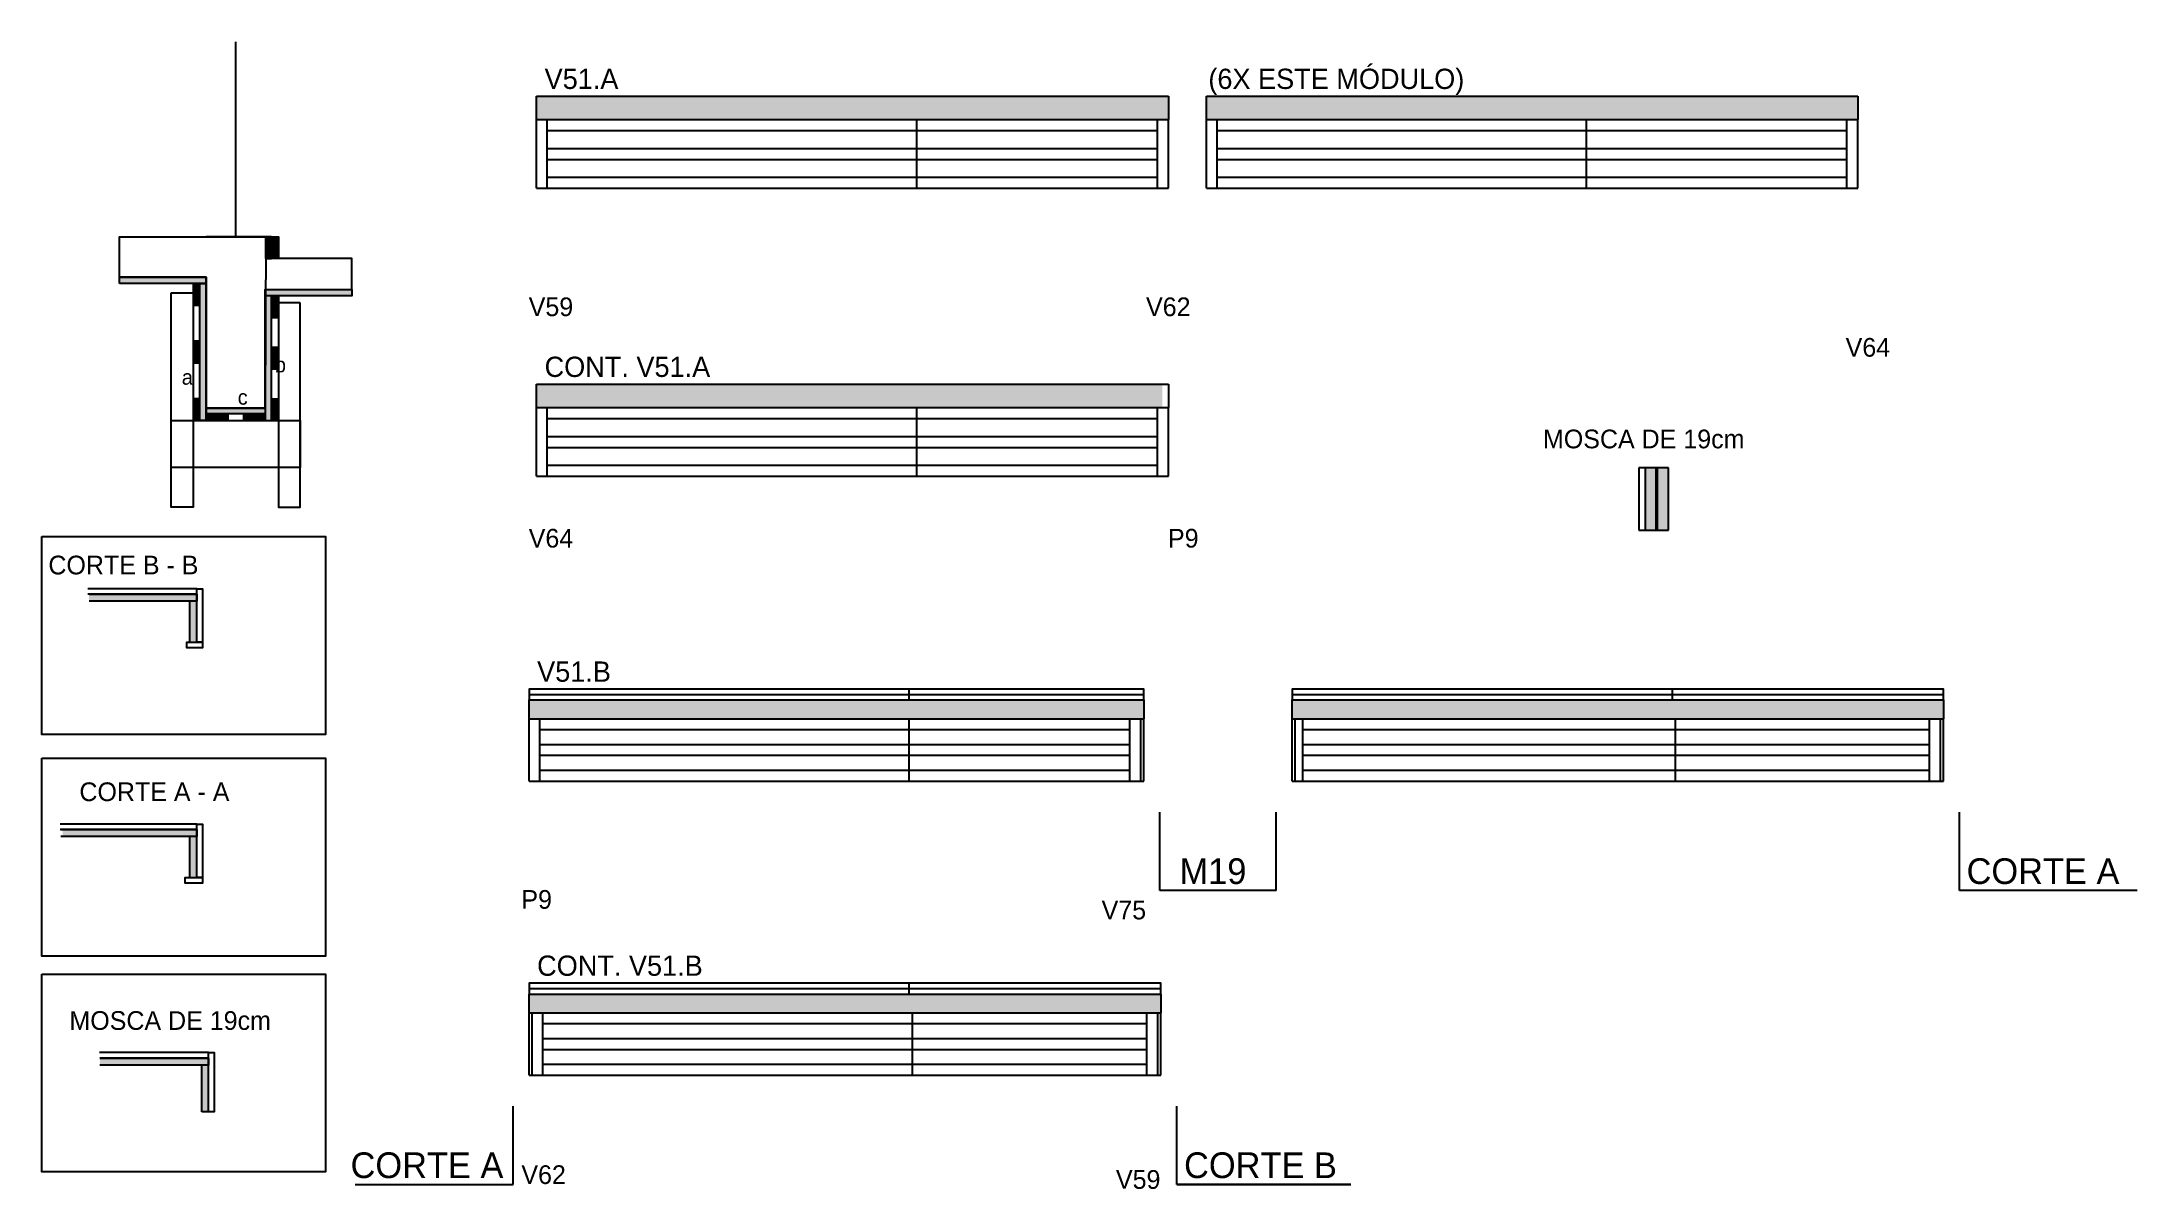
# Model space of a CAD drawing. Header units: metres. Extents: x 5825 to 7170, y 8806 to 9542.
import ezdxf

# ---------------------------------------------------------------- set-up
doc = ezdxf.new("R2010")
doc.units = ezdxf.units.M
for name, color, linetype in [('5', 7, 'Continuous'), ('CONCRETO', 7, 'Continuous'), ('COTA', 7, 'Continuous'), ('Cotas', 7, 'Continuous'), ('detalhes', 7, 'Continuous'), ('Hachura', 7, 'Continuous'), ('Madeira', 7, 'Continuous'), ('NOMENCLATURA', 7, 'Continuous'), ('Painéis', 7, 'Continuous'), ('SARR_2.2x7', 7, 'Continuous'), ('SARR_3.5x7', 7, 'Continuous'), ('TEXTO PILAR', 7, 'Continuous'), ('Texto Seção', 7, 'Continuous')]:
    doc.layers.add(name, color=color, linetype=linetype)

msp = doc.modelspace()

# ---------------------------------------------------------------- hatches: boundary and pattern name
at = {"layer": 'COTA'}
h = msp.add_hatch(color=7, dxfattribs=at)
h.dxf.hatch_style = 1
h.paths.add_polyline_path([(6548.2, 9506.8), (6142.7, 9506.8), (6142.7, 9506.8), (6142.7, 9491.8), (6142.7, 9491.8), (6548.2, 9491.8), (6548.2, 9491.8), (6548.2, 9506.8)])
h = msp.add_hatch(color=7, dxfattribs=at)
h.dxf.hatch_style = 1
h.paths.add_polyline_path([(6990.5, 9506.8), (6572.5, 9506.8), (6572.5, 9506.8), (6572.5, 9491.8), (6572.5, 9491.8), (6990.5, 9491.8), (6990.5, 9491.8), (6990.5, 9506.8)])
h = msp.add_hatch(color=7, dxfattribs=at)
h.dxf.hatch_style = 1
h.paths.add_polyline_path([(6544.2, 9322), (6142.7, 9322), (6142.7, 9322), (6142.7, 9307), (6142.7, 9307), (6544.2, 9307), (6544.2, 9307), (6544.2, 9322)])
h = msp.add_hatch(color=7, dxfattribs=at)
h.dxf.hatch_style = 1
h.paths.add_polyline_path([(6532.4, 9119.4), (6137.9, 9119.4), (6137.9, 9119.4), (6137.9, 9107.4), (6137.9, 9107.4), (6532.4, 9107.4), (6532.4, 9107.4), (6532.4, 9119.4)])
h = msp.add_hatch(color=7, dxfattribs=at)
h.dxf.hatch_style = 1
h.paths.add_polyline_path([(7045.5, 9119.4), (6627.5, 9119.4), (6627.5, 9119.4), (6627.5, 9107.4), (6627.5, 9107.4), (7045.5, 9107.4), (7045.5, 9107.4), (7045.5, 9119.4)])
h = msp.add_hatch(color=7, dxfattribs=at)
h.dxf.hatch_style = 1
h.paths.add_polyline_path([(6543.4, 8918.7), (6543.4, 8930.7), (6543.4, 8930.7), (6137.9, 8930.7), (6137.9, 8930.7), (6137.9, 8918.7), (6137.9, 8918.7), (6543.4, 8918.7)])
at = {"layer": 'Hachura'}
h = msp.add_hatch(color=7, dxfattribs=at)
h.dxf.hatch_style = 1
h.paths.add_polyline_path([(5972.7, 9416.7), (5969.1, 9416.7), (5969.1, 9416.7), (5969.1, 9402.7), (5969.1, 9402.7), (5972.7, 9402.7), (5972.7, 9402.7), (5972.7, 9416.7)])
h = msp.add_hatch(color=7, dxfattribs=at)
h.dxf.hatch_style = 1
h.paths.add_polyline_path([(5977.1, 9402.7), (5972.7, 9402.7), (5972.7, 9402.7), (5972.7, 9416.7), (5972.7, 9416.7), (5977.1, 9416.7), (5977.1, 9416.7), (5977.1, 9402.7)])
h = msp.add_hatch(color=7, dxfattribs=at)
h.dxf.hatch_style = 1
h.paths.add_polyline_path([(5875.1, 9386.7), (5875.1, 9390.7), (5875.1, 9390.7), (5930.7, 9390.7), (5930.7, 9390.7), (5930.7, 9386.7), (5930.7, 9386.7), (5875.1, 9386.7)])
h = msp.add_hatch(color=7, dxfattribs=at)
h.dxf.hatch_style = 1
h.paths.add_polyline_path([(5922.3, 9372.7), (5926.7, 9372.7), (5926.7, 9372.7), (5926.7, 9386.7), (5926.7, 9386.7), (5922.3, 9386.7), (5922.3, 9386.7), (5922.3, 9372.7)])
h = msp.add_hatch(color=7, dxfattribs=at)
h.dxf.hatch_style = 1
h.paths.add_polyline_path([(5926.7, 9386.7), (5930.7, 9386.7), (5930.7, 9386.7), (5930.7, 9298.7), (5930.7, 9298.7), (5926.7, 9298.7), (5926.7, 9298.7), (5926.7, 9386.7)])
h = msp.add_hatch(color=7, dxfattribs=at)
h.dxf.hatch_style = 1
h.paths.add_polyline_path([(5968.7, 9378.7), (5968.7, 9382.7), (5968.7, 9382.7), (6024.3, 9382.7), (6024.3, 9382.7), (6024.3, 9378.7), (6024.3, 9378.7), (5968.7, 9378.7)])
h = msp.add_hatch(color=7, dxfattribs=at)
h.dxf.hatch_style = 1
h.paths.add_polyline_path([(5968.7, 9378.7), (5972.7, 9378.7), (5972.7, 9378.7), (5972.7, 9298.7), (5972.7, 9298.7), (5968.7, 9298.7), (5968.7, 9298.7), (5968.7, 9378.7)])
h = msp.add_hatch(color=7, dxfattribs=at)
h.dxf.hatch_style = 1
h.paths.add_polyline_path([(5977.1, 9364.7), (5972.7, 9364.7), (5972.7, 9364.7), (5972.7, 9378.7), (5972.7, 9378.7), (5977.1, 9378.7), (5977.1, 9378.7), (5977.1, 9364.7)])
h = msp.add_hatch(color=7, dxfattribs=at)
h.dxf.hatch_style = 1
h.paths.add_polyline_path([(5922.3, 9335.7), (5926.7, 9335.7), (5926.7, 9335.7), (5926.7, 9349.7), (5926.7, 9349.7), (5922.3, 9349.7), (5922.3, 9349.7), (5922.3, 9335.7)])
h = msp.add_hatch(color=7, dxfattribs=at)
h.dxf.hatch_style = 1
h.paths.add_polyline_path([(5977.1, 9331.7), (5972.7, 9331.7), (5972.7, 9331.7), (5972.7, 9345.7), (5972.7, 9345.7), (5977.1, 9345.7), (5977.1, 9345.7), (5977.1, 9331.7)])
h = msp.add_hatch(color=7, dxfattribs=at)
h.dxf.hatch_style = 1
h.paths.add_polyline_path([(5922.3, 9298.7), (5926.7, 9298.7), (5926.7, 9298.7), (5926.7, 9312.7), (5926.7, 9312.7), (5922.3, 9312.7), (5922.3, 9312.7), (5922.3, 9298.7)])
h = msp.add_hatch(color=7, dxfattribs=at)
h.dxf.hatch_style = 1
h.paths.add_polyline_path([(5930.7, 9303.1), (5930.7, 9306.7), (5930.7, 9306.7), (5968.7, 9306.7), (5968.7, 9306.7), (5968.7, 9303.1), (5968.7, 9303.1), (5930.7, 9303.1)])
h = msp.add_hatch(color=7, dxfattribs=at)
h.dxf.hatch_style = 1
h.paths.add_polyline_path([(5930.7, 9298.7), (5930.7, 9303.1), (5930.7, 9303.1), (5944.7, 9303.1), (5944.7, 9303.1), (5944.7, 9298.7), (5944.7, 9298.7), (5930.7, 9298.7)])
h = msp.add_hatch(color=7, dxfattribs=at)
h.dxf.hatch_style = 1
h.paths.add_polyline_path([(5968.7, 9298.7), (5968.7, 9303.1), (5968.7, 9303.1), (5954.7, 9303.1), (5954.7, 9303.1), (5954.7, 9298.7), (5954.7, 9298.7), (5968.7, 9298.7)])
h = msp.add_hatch(color=7, dxfattribs=at)
h.dxf.hatch_style = 1
h.paths.add_polyline_path([(5977.1, 9298.7), (5972.7, 9298.7), (5972.7, 9298.7), (5972.7, 9312.7), (5972.7, 9312.7), (5977.1, 9312.7), (5977.1, 9312.7), (5977.1, 9298.7)])
h = msp.add_hatch(color=7, dxfattribs=at)
h.dxf.hatch_style = 1
h.paths.add_polyline_path([(6861, 9268.4), (6854, 9268.4), (6854, 9228.4), (6861, 9228.4), (6861, 9268.4)])
h.paths.add_polyline_path([(6869, 9268.4), (6862, 9268.4), (6862, 9228.4), (6869, 9228.4), (6869, 9268.4)])
h = msp.add_hatch(color=7, dxfattribs=at)
h.dxf.hatch_style = 1
h.paths.add_polyline_path([(5855.6, 9187.2), (5855.6, 9182.8), (5855.6, 9182.8), (5924.7, 9182.8), (5924.7, 9182.8), (5924.7, 9187.2), (5924.7, 9187.2), (5855.6, 9187.2)])
h = msp.add_hatch(color=7, dxfattribs=at)
h.dxf.hatch_style = 1
h.paths.add_polyline_path([(5920.3, 9156.4), (5924.7, 9156.4), (5924.7, 9156.4), (5924.7, 9182.8), (5924.7, 9182.8), (5920.3, 9182.8), (5920.3, 9182.8), (5920.3, 9156.4)])
h = msp.add_hatch(color=7, dxfattribs=at)
h.dxf.hatch_style = 1
h.paths.add_polyline_path([(5838.6, 9036.2), (5838.6, 9031.8), (5838.6, 9031.8), (5924.7, 9031.8), (5924.7, 9031.8), (5924.7, 9036.2), (5924.7, 9036.2), (5838.6, 9036.2)])
h = msp.add_hatch(color=7, dxfattribs=at)
h.dxf.hatch_style = 1
h.paths.add_polyline_path([(5920.3, 9005.4), (5924.7, 9005.4), (5924.7, 9005.4), (5924.7, 9031.8), (5924.7, 9031.8), (5920.3, 9031.8), (5920.3, 9031.8), (5920.3, 9005.4)])
h = msp.add_hatch(color=7, dxfattribs=at)
h.dxf.hatch_style = 1
h.paths.add_polyline_path([(5862.6, 8889.5), (5862.6, 8885.1), (5862.6, 8885.1), (5932.3, 8885.1), (5932.3, 8885.1), (5932.3, 8889.5), (5932.3, 8889.5), (5862.6, 8889.5)])
h = msp.add_hatch(color=7, dxfattribs=at)
h.dxf.hatch_style = 1
h.paths.add_polyline_path([(5927.9, 8855.1), (5932.3, 8855.1), (5932.3, 8855.1), (5932.3, 8885.1), (5932.3, 8885.1), (5927.9, 8885.1), (5927.9, 8885.1), (5927.9, 8855.1)])

# ---------------------------------------------------------------- linework, layer by layer
at = {"layer": 'CONCRETO', "color": 7, "lineweight": 25}
msp.add_lwpolyline([(5875.1, 9390.7), (5875.1, 9416.7), (5930.7, 9416.7), (5930.7, 9416.7), (5969.1, 9416.7), (5968.7, 9306.7), (5930.7, 9306.7), (5930.7, 9390.7)], close=True, dxfattribs=at)
msp.add_lwpolyline([(5930.7, 9386.7), (5930.7, 9306.7), (5968.7, 9306.7), (5968.7, 9382.7), (6024.3, 9382.7), (6024.3, 9402.7), (5969.1, 9402.7), (5969.1, 9416.7), (5930.7, 9416.7)], dxfattribs=at)
at = {"layer": 'COTA', "color": 7, "lineweight": 25}
for p, q in [((6142.7, 9491.8), (6142.7, 9506.8)), ((6142.7, 9506.8), (6548.2, 9506.8)), ((6548.2, 9506.8), (6548.2, 9491.8)), ((6572.5, 9491.8), (6572.5, 9506.8)), ((6572.5, 9506.8), (6990.5, 9506.8)), ((6990.5, 9506.8), (6990.5, 9491.8)), ((6142.7, 9307), (6142.7, 9322)), ((6142.7, 9322), (6548.2, 9322)), ((6548.2, 9322), (6548.2, 9307)), ((6137.9, 9107.4), (6137.9, 9119.4)), ((6532.4, 9119.4), (6532.4, 9107.4)), ((6627.5, 9107.4), (6627.5, 9119.4)), ((7045.5, 9119.4), (7045.5, 9107.4)), ((6137.9, 8918.7), (6137.9, 8930.7)), ((6543.4, 8930.7), (6543.4, 8918.7))]:
    msp.add_line(p, q, dxfattribs=at)
at = {"layer": 'Cotas', "color": 7, "lineweight": 25}
for points in [[(5825.3, 9224.2), (6007.3, 9224.2), (6007.3, 9097.3), (5825.3, 9097.3)], [(5825.3, 9082), (6007.3, 9082), (6007.3, 8955.1), (5825.3, 8955.1)], [(5825.3, 8943.5), (6007.3, 8943.5), (6007.3, 8816.6), (5825.3, 8816.6)]]:
    msp.add_lwpolyline(points, close=True, dxfattribs=at)
at = {"layer": 'Defpoints', "color": 7, "lineweight": 25}
msp.add_line((5949.7, 9416.7), (5949.7, 9541.7), dxfattribs=at)
at = {"layer": 'Hachura', "color": 7, "lineweight": 25}
msp.add_line((5932.3, 8855.1), (5927.9, 8855.1), dxfattribs=at)
at = {"layer": 'Madeira', "color": 7, "lineweight": 25}
for p, q in [((5855.6, 9187.2), (5924.7, 9187.2)), ((5924.7, 9182.8), (5855.6, 9182.8)), ((5920.3, 9156.4), (5920.3, 9182.8)), ((5924.7, 9187.2), (5924.7, 9182.8)), ((5837.4, 9036.2), (5924.7, 9036.2)), ((5924.7, 9036.2), (5924.7, 9031.8)), ((5924.7, 9031.8), (5837.4, 9031.8)), ((5920.3, 9005.4), (5920.3, 9031.8)), ((5862.6, 8889.5), (5932.3, 8889.5)), ((5932.3, 8889.5), (5932.3, 8885.1)), ((5932.3, 8885.1), (5862.6, 8885.1)), ((5927.9, 8855.1), (5927.9, 8885.1)), ((5932.3, 8859.5), (5932.3, 8885.1))]:
    msp.add_line(p, q, dxfattribs=at)
for points in [[(5977.1, 9402.7), (5972.7, 9402.7), (5972.7, 9416.7), (5977.1, 9416.7)], [(5922.3, 9372.7), (5926.7, 9372.7), (5926.7, 9386.7), (5922.3, 9386.7)], [(5977.1, 9364.7), (5972.7, 9364.7), (5972.7, 9378.7), (5977.1, 9378.7)], [(5922.3, 9335.7), (5926.7, 9335.7), (5926.7, 9349.7), (5922.3, 9349.7)], [(5977.1, 9331.7), (5972.7, 9331.7), (5972.7, 9345.7), (5977.1, 9345.7)], [(5922.3, 9298.7), (5926.7, 9298.7), (5926.7, 9312.7), (5922.3, 9312.7)], [(5930.7, 9298.7), (5930.7, 9303.1), (5944.7, 9303.1), (5944.7, 9298.7)], [(5968.7, 9298.7), (5968.7, 9303.1), (5954.7, 9303.1), (5954.7, 9298.7)], [(5977.1, 9298.7), (5972.7, 9298.7), (5972.7, 9312.7), (5977.1, 9312.7)]]:
    msp.add_lwpolyline(points, close=True, dxfattribs=at)
at = {"layer": 'NOMENCLATURA', "color": 7, "lineweight": 25}
for p, q in [((6542.6, 8997.1), (6542.6, 9047.5)), ((6617.3, 8997.1), (6617.3, 9047.5)), ((7055.7, 8997.1), (7055.7, 9047.5)), ((6617.3, 8997.1), (6542.6, 8997.1)), ((7169.7, 8997.1), (7055.7, 8997.1)), ((6127.7, 8808.4), (6127.7, 8858.7)), ((6553.6, 8808.4), (6553.6, 8858.7)), ((6026.3, 8808.4), (6127.7, 8808.4)), ((6665.3, 8808.4), (6553.6, 8808.4)), ((6553.6, 8808.4), (6665.3, 8808.4))]:
    msp.add_line(p, q, dxfattribs=at)
at = {"layer": 'Painéis', "color": 7, "lineweight": 25}
for p, q in [((6142.7, 9491.8), (6548.2, 9491.8)), ((6142.7, 9447.8), (6142.7, 9491.8)), ((6386.7, 9447.8), (6386.7, 9491.8)), ((6548.2, 9447.8), (6548.2, 9491.8)), ((6572.5, 9491.8), (6990.5, 9491.8)), ((6572.5, 9447.8), (6572.5, 9491.8)), ((6816.5, 9447.8), (6816.5, 9491.8)), ((6990.5, 9447.8), (6990.5, 9491.8)), ((6142.7, 9447.8), (6548.2, 9447.8)), ((6572.5, 9447.8), (6990.5, 9447.8)), ((6142.7, 9307), (6548.2, 9307)), ((6142.7, 9263), (6142.7, 9307)), ((6386.7, 9263), (6386.7, 9307)), ((6548.2, 9263), (6548.2, 9307)), ((6142.7, 9263), (6548.2, 9263)), ((6850, 9268.4), (6850, 9228.4)), ((6869, 9268.4), (6850, 9268.4)), ((6869, 9228.4), (6869, 9268.4)), ((6850, 9228.4), (6869, 9228.4)), ((5924.7, 9190.8), (5854.8, 9190.8)), ((5924.7, 9187.2), (5854.8, 9187.2)), ((6381.9, 9119.4), (6381.9, 9126.4)), ((6871.5, 9119.4), (6871.5, 9126.4)), ((6137.9, 9107.4), (6532.4, 9107.4)), ((6137.9, 9067.4), (6137.9, 9107.4)), ((6381.9, 9067.4), (6381.9, 9107.4)), ((6530.4, 9067.4), (6530.4, 9107.4)), ((6532.4, 9067.4), (6532.4, 9107.4)), ((6627.5, 9107.4), (7045.5, 9107.4)), ((6627.5, 9067.4), (6627.5, 9107.4)), ((6629.5, 9067.4), (6629.5, 9107.4)), ((6873.5, 9067.4), (6873.5, 9107.4)), ((7043.5, 9067.4), (7043.5, 9107.4)), ((7045.5, 9067.4), (7045.5, 9107.4)), ((6137.9, 9067.4), (6532.4, 9067.4)), ((6627.5, 9067.4), (7045.5, 9067.4)), ((5924.7, 9039.8), (5837, 9039.8)), ((5924.7, 9036.2), (5837, 9036.2)), ((6381.9, 8930.7), (6381.9, 8937.7)), ((6137.9, 8918.7), (6543.4, 8918.7)), ((6137.9, 8878.7), (6137.9, 8918.7)), ((6139.9, 8878.7), (6139.9, 8918.7)), ((6383.9, 8878.7), (6383.9, 8918.7)), ((6541.4, 8878.7), (6541.4, 8918.7)), ((6543.4, 8878.7), (6543.4, 8918.7)), ((5932.3, 8893.1), (5862.4, 8893.1)), ((5932.3, 8889.5), (5862.5, 8889.5)), ((6137.9, 8878.7), (6543.4, 8878.7))]:
    msp.add_line(p, q, dxfattribs=at)
for points in [[(5972.7, 9416.7), (5969.1, 9416.7), (5969.1, 9402.7), (5972.7, 9402.7)], [(5875.1, 9386.7), (5875.1, 9390.7), (5930.7, 9390.7), (5930.7, 9386.7)], [(5926.7, 9386.7), (5930.7, 9386.7), (5930.7, 9298.7), (5926.7, 9298.7)], [(5968.7, 9378.7), (5968.7, 9382.7), (6024.3, 9382.7), (6024.3, 9378.7)], [(5972.7, 9378.7), (5968.7, 9378.7), (5968.7, 9298.7), (5972.7, 9298.7)], [(5930.7, 9303.1), (5930.7, 9306.7), (5968.7, 9306.7), (5968.7, 9303.1)], [(5924.7, 9190.8), (5928.3, 9190.8), (5928.3, 9156.4), (5924.7, 9156.4)], [(5928.3, 9156.4), (5928.3, 9152.8), (5918.3, 9152.8), (5918.3, 9156.4)], [(6137.9, 9119.4), (6532.4, 9119.4), (6532.4, 9126.4), (6137.9, 9126.4)], [(6627.5, 9119.4), (7045.5, 9119.4), (7045.5, 9126.4), (6627.5, 9126.4)], [(5924.7, 9039.8), (5928.3, 9039.8), (5928.3, 9005.4), (5924.7, 9005.4)], [(5928.3, 9005.4), (5928.3, 9001.8), (5917.3, 9001.8), (5917.3, 9005.4)], [(6137.9, 8930.7), (6543.4, 8930.7), (6543.4, 8937.7), (6137.9, 8937.7)], [(5932.3, 8893.1), (5935.9, 8893.1), (5935.9, 8855.1), (5932.3, 8855.1)]]:
    msp.add_lwpolyline(points, close=True, dxfattribs=at)
at = {"layer": 'SARR_2.2x7', "color": 7, "lineweight": 25}
for p, q in [((6149.6, 9447.8), (6149.6, 9491.8)), ((6541.2, 9447.8), (6541.2, 9491.8)), ((6579.5, 9447.8), (6579.5, 9491.8)), ((6983.5, 9447.8), (6983.5, 9491.8)), ((6149.6, 9484.8), (6386.7, 9484.8)), ((6386.7, 9484.8), (6541.2, 9484.8)), ((6579.5, 9484.8), (6816.5, 9484.8)), ((6816.5, 9484.8), (6983.5, 9484.8)), ((6149.6, 9473.3), (6386.7, 9473.3)), ((6149.6, 9466.3), (6386.7, 9466.3)), ((6386.7, 9473.3), (6541.2, 9473.3)), ((6386.7, 9466.3), (6541.2, 9466.3)), ((6579.5, 9473.3), (6816.5, 9473.3)), ((6579.5, 9466.3), (6816.5, 9466.3)), ((6816.5, 9473.3), (6983.5, 9473.3)), ((6816.5, 9466.3), (6983.5, 9466.3)), ((6149.6, 9454.8), (6386.7, 9454.8)), ((6386.7, 9454.8), (6541.2, 9454.8)), ((6579.5, 9454.8), (6816.5, 9454.8)), ((6816.5, 9454.8), (6983.5, 9454.8)), ((6149.6, 9263), (6149.6, 9307)), ((6541.2, 9263), (6541.2, 9307)), ((6149.6, 9300), (6386.7, 9300)), ((6386.7, 9300), (6541.2, 9300)), ((6149.6, 9288.5), (6386.7, 9288.5)), ((6149.6, 9281.5), (6386.7, 9281.5)), ((6386.7, 9288.5), (6541.2, 9288.5)), ((6386.7, 9281.5), (6541.2, 9281.5)), ((6149.6, 9270), (6386.7, 9270)), ((6386.7, 9270), (6541.2, 9270)), ((6854, 9268.4), (6854, 9228.4)), ((6861, 9268.4), (6861, 9228.4)), ((6862, 9228.4), (6862, 9268.4)), ((6137.9, 9122.9), (6381.9, 9122.9)), ((6381.9, 9122.9), (6532.4, 9122.9)), ((6627.5, 9122.9), (6871.5, 9122.9)), ((6871.5, 9122.9), (7045.5, 9122.9)), ((6144.8, 9067.4), (6144.8, 9107.4)), ((6523.4, 9067.4), (6523.4, 9107.4)), ((6634.4, 9067.4), (6634.4, 9107.4)), ((7036.5, 9067.4), (7036.5, 9107.4)), ((6144.8, 9100.4), (6381.9, 9100.4)), ((6144.8, 9090.9), (6381.9, 9090.9)), ((6381.9, 9100.4), (6523.4, 9100.4)), ((6381.9, 9090.9), (6523.4, 9090.9)), ((6634.4, 9100.4), (6873.5, 9100.4)), ((6634.4, 9090.9), (6873.5, 9090.9)), ((6873.5, 9100.4), (7036.5, 9100.4)), ((6873.5, 9090.9), (7036.5, 9090.9)), ((6144.8, 9083.9), (6381.9, 9083.9)), ((6381.9, 9083.9), (6523.4, 9083.9)), ((6634.4, 9083.9), (6873.5, 9083.9)), ((6873.5, 9083.9), (7036.5, 9083.9)), ((6144.8, 9074.4), (6381.9, 9074.4)), ((6381.9, 9074.4), (6523.4, 9074.4)), ((6634.4, 9074.4), (6873.5, 9074.4)), ((6873.5, 9074.4), (7036.5, 9074.4)), ((6137.9, 8934.2), (6381.9, 8934.2)), ((6381.9, 8934.2), (6543.4, 8934.2)), ((6146.8, 8878.7), (6146.8, 8918.7)), ((6534.4, 8878.7), (6534.4, 8918.7)), ((6146.8, 8911.7), (6383.9, 8911.7)), ((6146.8, 8902.2), (6383.9, 8902.2)), ((6383.9, 8911.7), (6534.4, 8911.7)), ((6383.9, 8902.2), (6534.4, 8902.2)), ((6146.8, 8895.2), (6383.9, 8895.2)), ((6383.9, 8895.2), (6534.4, 8895.2)), ((6146.8, 8885.7), (6383.9, 8885.7)), ((6383.9, 8885.7), (6534.4, 8885.7))]:
    msp.add_line(p, q, dxfattribs=at)
at = {"layer": 'SARR_3.5x7', "color": 7, "lineweight": 25}
for points in [[(5908.3, 9380.7), (5922.3, 9380.7), (5922.3, 9243.1), (5908.3, 9243.1)], [(5991.1, 9374.3), (5977.1, 9374.3), (5977.1, 9243.1), (5991.1, 9243.1)], [(5908.3, 9298.7), (5991.1, 9298.7), (5991.1, 9268.6), (5908.3, 9268.6)]]:
    msp.add_lwpolyline(points, close=True, dxfattribs=at)

# ---------------------------------------------------------------- texts
at = {"layer": '5', "color": 7, "lineweight": 25}
for s, p in [('V59', (6137.7, 9365.7)), ('V62', (6533.8, 9365.7)), ('V64', (6982.7, 9339.7)), ('V64', (6137.7, 9217.2)), ('P9', (6547.9, 9217.2)), ('P9', (6133, 8985.4)), ('V75', (6505.3, 8978.6)), ('V62', (6133, 8808.8)), ('V59', (6514.5, 8805.7))]:
    msp.add_text(s, height=12, dxfattribs=at).set_placement(p)
at = {"layer": 'detalhes', "color": 7, "lineweight": 25}
for s, p in [('b', (5974.8, 9329.7)), ('a', (5915.1, 9321.7)), ('c', (5951, 9308.9))]:
    msp.add_text(s, height=9.6, dxfattribs=at).set_placement(p)
at = {"layer": 'NOMENCLATURA', "color": 7, "lineweight": 25}
for s, p in [('M19', (6555.3, 9001.3)), ('CORTE A', (7060.3, 9001.3)), ('CORTE A', (6023.4, 8812.6)), ('CORTE B', (6558.2, 8812.6))]:
    msp.add_text(s, height=16.5, dxfattribs=at).set_placement(p)
at = {"layer": 'TEXTO PILAR', "color": 7, "lineweight": 25}
for s, p in [('MOSCA DE 19cm', (6788.5, 9280.9)), ('CORTE B - B', (5829.5, 9200)), ('CORTE A - A', (5849.4, 9054.5)), ('MOSCA DE 19cm', (5843, 8907.7))]:
    msp.add_text(s, height=12, dxfattribs=at).set_placement(p)
at = {"layer": 'Texto Seção', "color": 7, "lineweight": 25}
for s, p in [('V51.A', (6147.9, 9511.5)), ('(6X ESTE MÓDULO)', (6573.8, 9511.5)), ('CONT. V51.A', (6147.9, 9326.7)), ('V51.B', (6143.1, 9131.1)), ('CONT. V51.B', (6143.1, 8942.4))]:
    msp.add_text(s, height=13, dxfattribs=at).set_placement(p)

doc.saveas('drawing.dxf')
